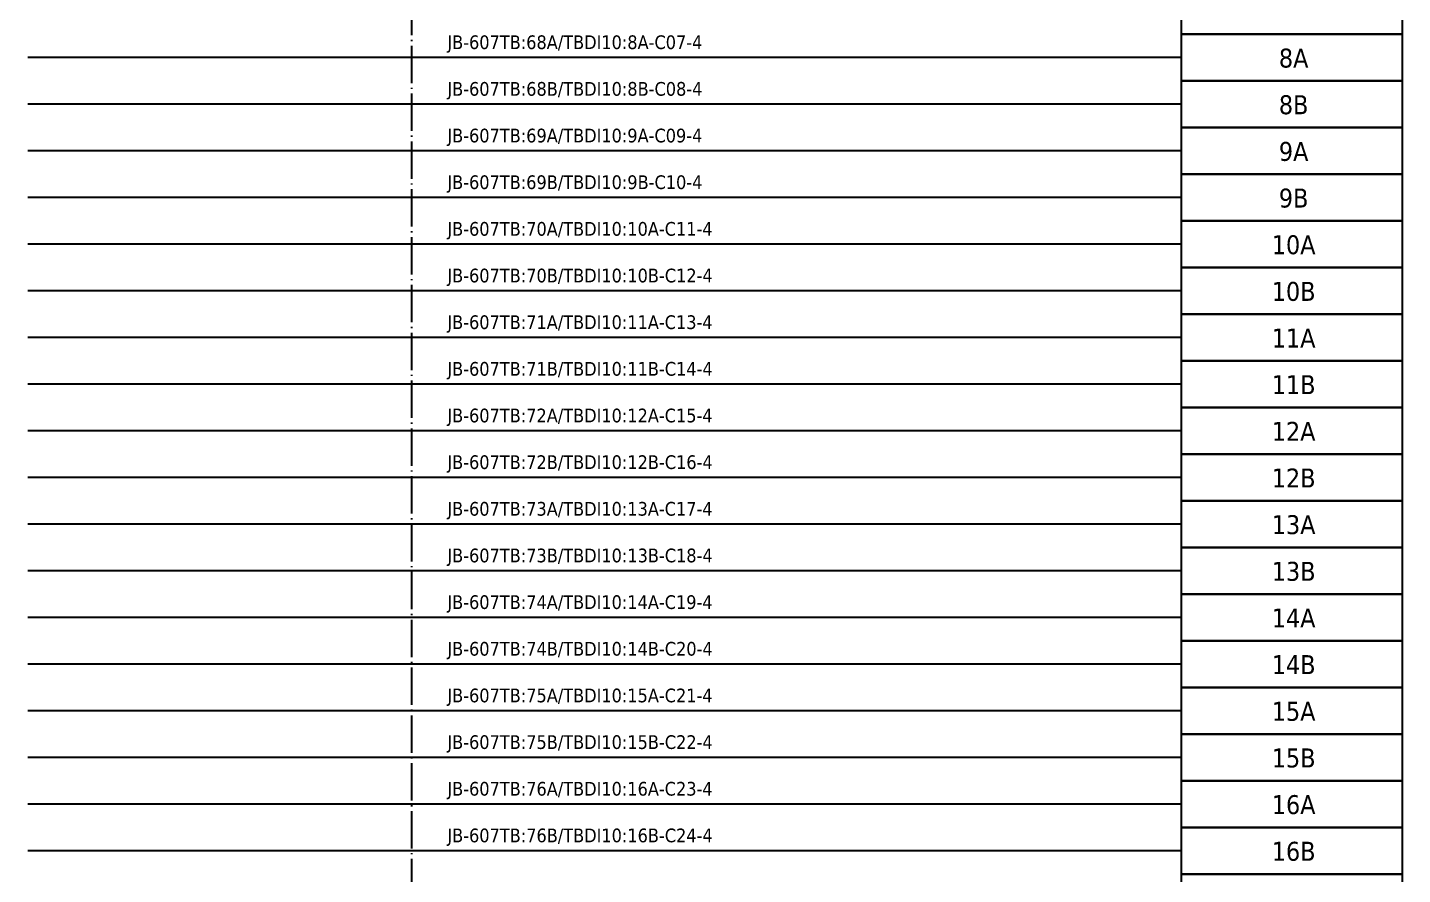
# Model space of a CAD drawing. Header units: millimetres. Extents: x 0 to 1792788, y -13 to 262234.
# Drawn here: x 89 to 207, y 151 to 223.6 of the extents above; entities that cross this region are included whole.
import ezdxf
from ezdxf.enums import TextEntityAlignment as Align

# ---------------------------------------------------------------- set-up
doc = ezdxf.new("R2010")
doc.units = ezdxf.units.MM
doc.linetypes.add('EPL_DASHDOT', pattern=[1, 0.8, -0.1, 0, -0.1])
for name, color, linetype, lineweight in [('EPLAN300', 5, 'Continuous', 25), ('EPLAN307', 134, 'EPL_DASHDOT', 25), ('EPLAN311', 7, 'Continuous', 25), ('EPLAN400', 5, 'Continuous', 35), ('EPLAN405', 7, 'Continuous', 25), ('EPLAN421', 5, 'Continuous', 35), ('EPLAN433', 251, 'Continuous', 35), ('EPLAN500', 7, 'Continuous', 35), ('EPLAN501', 7, 'Continuous', 35), ('EPLAN502', 7, 'Continuous', 35), ('EPLAN503', 7, 'Continuous', 35), ('EPLAN504', 7, 'Continuous', 35)]:
    doc.layers.add(name, color=color, linetype=linetype, lineweight=lineweight)
doc.styles.add('Tahoma', font='')
doc.styles.get('Tahoma').set_extended_font_data('Tahoma')

# ---------------------------------------------------------------- blocks, each defined once
blk = doc.blocks.new('EPLSYM_LibrarySPECIAL_en_US_Symbol427_Variant5_Placement1_14')
at = {"layer": 'EPLAN421', "color": 5, "style": 'Tahoma'}
for tag, p in [('17_20029[1]', (-0.9525, 3.335)), ('17_20029[2]', (20.0025, 3.335))]:
    blk.add_attdef(tag, text='', height=1.1739, dxfattribs=at).set_placement(p, align=Align.BOTTOM_RIGHT)
at = {"layer": 'EPLAN433', "color": 251, "style": 'Tahoma'}
blk.add_attdef('17_20406_1', text='', height=1.6254, dxfattribs=at).set_placement((0.9525, 1.5875), align=Align.BOTTOM_RIGHT)
blk.add_attdef('17_20406', text='', height=1.6254, dxfattribs=at).set_placement((0.9525, 1.5875), align=Align.BOTTOM_LEFT)
blk = doc.blocks.new('EPLSYM_LibrarySPECIAL_en_US_Symbol427_Variant5_Placement1_15')
at = {"layer": 'EPLAN421', "color": 5, "style": 'Tahoma'}
for tag, p in [('17_20029[1]', (-0.9525, 3.335)), ('17_20029[2]', (20.0025, 3.335))]:
    blk.add_attdef(tag, text='', height=1.1739, dxfattribs=at).set_placement(p, align=Align.BOTTOM_RIGHT)
at = {"layer": 'EPLAN433', "color": 251, "style": 'Tahoma'}
blk.add_attdef('17_20406_1', text='', height=1.6254, dxfattribs=at).set_placement((0.9525, 1.5875), align=Align.BOTTOM_RIGHT)
blk.add_attdef('17_20406', text='', height=1.6254, dxfattribs=at).set_placement((0.9525, 1.5875), align=Align.BOTTOM_LEFT)
blk = doc.blocks.new('EPLSYM_LibrarySPECIAL_en_US_Symbol427_Variant5_Placement1_16')
at = {"layer": 'EPLAN421', "color": 5, "style": 'Tahoma'}
for tag, p in [('17_20029[1]', (-0.9525, 3.335)), ('17_20029[2]', (20.0025, 3.335))]:
    blk.add_attdef(tag, text='', height=1.1739, dxfattribs=at).set_placement(p, align=Align.BOTTOM_RIGHT)
at = {"layer": 'EPLAN433', "color": 251, "style": 'Tahoma'}
blk.add_attdef('17_20406_1', text='', height=1.6254, dxfattribs=at).set_placement((0.9525, 1.5875), align=Align.BOTTOM_RIGHT)
blk.add_attdef('17_20406', text='', height=1.6254, dxfattribs=at).set_placement((0.9525, 1.5875), align=Align.BOTTOM_LEFT)
blk = doc.blocks.new('EPLSYM_LibrarySPECIAL_en_US_Symbol427_Variant5_Placement1_17')
at = {"layer": 'EPLAN421', "color": 5, "style": 'Tahoma'}
for tag, p in [('17_20029[1]', (-0.9525, 3.335)), ('17_20029[2]', (20.0025, 3.335))]:
    blk.add_attdef(tag, text='', height=1.1739, dxfattribs=at).set_placement(p, align=Align.BOTTOM_RIGHT)
at = {"layer": 'EPLAN433', "color": 251, "style": 'Tahoma'}
blk.add_attdef('17_20406_1', text='', height=1.6254, dxfattribs=at).set_placement((0.9525, 1.5875), align=Align.BOTTOM_RIGHT)
blk.add_attdef('17_20406', text='', height=1.6254, dxfattribs=at).set_placement((0.9525, 1.5875), align=Align.BOTTOM_LEFT)
blk = doc.blocks.new('EPLSYM_LibrarySPECIAL_en_US_Symbol427_Variant5_Placement1_18')
at = {"layer": 'EPLAN421', "color": 5, "style": 'Tahoma'}
for tag, p in [('17_20029[1]', (-0.9525, 3.335)), ('17_20029[2]', (20.0025, 3.335))]:
    blk.add_attdef(tag, text='', height=1.1739, dxfattribs=at).set_placement(p, align=Align.BOTTOM_RIGHT)
at = {"layer": 'EPLAN433', "color": 251, "style": 'Tahoma'}
blk.add_attdef('17_20406_1', text='', height=1.6254, dxfattribs=at).set_placement((0.9525, 1.5875), align=Align.BOTTOM_RIGHT)
blk.add_attdef('17_20406', text='', height=1.6254, dxfattribs=at).set_placement((0.9525, 1.5875), align=Align.BOTTOM_LEFT)
blk = doc.blocks.new('EPLSYM_LibrarySPECIAL_en_US_Symbol427_Variant5_Placement1_19')
at = {"layer": 'EPLAN421', "color": 5, "style": 'Tahoma'}
for tag, p in [('17_20029[1]', (-0.9525, 3.335)), ('17_20029[2]', (20.0025, 3.335))]:
    blk.add_attdef(tag, text='', height=1.1739, dxfattribs=at).set_placement(p, align=Align.BOTTOM_RIGHT)
at = {"layer": 'EPLAN433', "color": 251, "style": 'Tahoma'}
blk.add_attdef('17_20406_1', text='', height=1.6254, dxfattribs=at).set_placement((0.9525, 1.5875), align=Align.BOTTOM_RIGHT)
blk.add_attdef('17_20406', text='', height=1.6254, dxfattribs=at).set_placement((0.9525, 1.5875), align=Align.BOTTOM_LEFT)
blk = doc.blocks.new('EPLSYM_LibrarySPECIAL_en_US_Symbol427_Variant5_Placement1_20')
at = {"layer": 'EPLAN421', "color": 5, "style": 'Tahoma'}
for tag, p in [('17_20029[1]', (-0.9525, 3.335)), ('17_20029[2]', (20.0025, 3.335))]:
    blk.add_attdef(tag, text='', height=1.1739, dxfattribs=at).set_placement(p, align=Align.BOTTOM_RIGHT)
at = {"layer": 'EPLAN433', "color": 251, "style": 'Tahoma'}
blk.add_attdef('17_20406_1', text='', height=1.6254, dxfattribs=at).set_placement((0.9525, 1.5875), align=Align.BOTTOM_RIGHT)
blk.add_attdef('17_20406', text='', height=1.6254, dxfattribs=at).set_placement((0.9525, 1.5875), align=Align.BOTTOM_LEFT)
blk = doc.blocks.new('EPLSYM_LibrarySPECIAL_en_US_Symbol427_Variant5_Placement1_21')
at = {"layer": 'EPLAN421', "color": 5, "style": 'Tahoma'}
for tag, p in [('17_20029[1]', (-0.9525, 3.335)), ('17_20029[2]', (20.0025, 3.335))]:
    blk.add_attdef(tag, text='', height=1.1739, dxfattribs=at).set_placement(p, align=Align.BOTTOM_RIGHT)
at = {"layer": 'EPLAN433', "color": 251, "style": 'Tahoma'}
blk.add_attdef('17_20406_1', text='', height=1.6254, dxfattribs=at).set_placement((0.9525, 1.5875), align=Align.BOTTOM_RIGHT)
blk.add_attdef('17_20406', text='', height=1.6254, dxfattribs=at).set_placement((0.9525, 1.5875), align=Align.BOTTOM_LEFT)
blk = doc.blocks.new('EPLSYM_LibrarySPECIAL_en_US_Symbol427_Variant5_Placement1_22')
at = {"layer": 'EPLAN421', "color": 5, "style": 'Tahoma'}
for tag, p in [('17_20029[1]', (-0.9525, 3.335)), ('17_20029[2]', (20.0025, 3.335))]:
    blk.add_attdef(tag, text='', height=1.1739, dxfattribs=at).set_placement(p, align=Align.BOTTOM_RIGHT)
at = {"layer": 'EPLAN433', "color": 251, "style": 'Tahoma'}
blk.add_attdef('17_20406_1', text='', height=1.6254, dxfattribs=at).set_placement((0.9525, 1.5875), align=Align.BOTTOM_RIGHT)
blk.add_attdef('17_20406', text='', height=1.6254, dxfattribs=at).set_placement((0.9525, 1.5875), align=Align.BOTTOM_LEFT)
blk = doc.blocks.new('EPLSYM_LibrarySPECIAL_en_US_Symbol427_Variant5_Placement1_23')
at = {"layer": 'EPLAN421', "color": 5, "style": 'Tahoma'}
for tag, p in [('17_20029[1]', (-0.9525, 3.335)), ('17_20029[2]', (20.0025, 3.335))]:
    blk.add_attdef(tag, text='', height=1.1739, dxfattribs=at).set_placement(p, align=Align.BOTTOM_RIGHT)
at = {"layer": 'EPLAN433', "color": 251, "style": 'Tahoma'}
blk.add_attdef('17_20406_1', text='', height=1.6254, dxfattribs=at).set_placement((0.9525, 1.5875), align=Align.BOTTOM_RIGHT)
blk.add_attdef('17_20406', text='', height=1.6254, dxfattribs=at).set_placement((0.9525, 1.5875), align=Align.BOTTOM_LEFT)
blk = doc.blocks.new('EPLSYM_LibrarySPECIAL_en_US_Symbol427_Variant5_Placement1_24')
at = {"layer": 'EPLAN421', "color": 5, "style": 'Tahoma'}
for tag, p in [('17_20029[1]', (-0.9525, 3.335)), ('17_20029[2]', (20.0025, 3.335))]:
    blk.add_attdef(tag, text='', height=1.1739, dxfattribs=at).set_placement(p, align=Align.BOTTOM_RIGHT)
at = {"layer": 'EPLAN433', "color": 251, "style": 'Tahoma'}
blk.add_attdef('17_20406_1', text='', height=1.6254, dxfattribs=at).set_placement((0.9525, 1.5875), align=Align.BOTTOM_RIGHT)
blk.add_attdef('17_20406', text='', height=1.6254, dxfattribs=at).set_placement((0.9525, 1.5875), align=Align.BOTTOM_LEFT)
blk = doc.blocks.new('EPLSYM_LibrarySPECIAL_en_US_Symbol427_Variant5_Placement1_25')
at = {"layer": 'EPLAN421', "color": 5, "style": 'Tahoma'}
for tag, p in [('17_20029[1]', (-0.9525, 3.335)), ('17_20029[2]', (20.0025, 3.335))]:
    blk.add_attdef(tag, text='', height=1.1739, dxfattribs=at).set_placement(p, align=Align.BOTTOM_RIGHT)
at = {"layer": 'EPLAN433', "color": 251, "style": 'Tahoma'}
blk.add_attdef('17_20406_1', text='', height=1.6254, dxfattribs=at).set_placement((0.9525, 1.5875), align=Align.BOTTOM_RIGHT)
blk.add_attdef('17_20406', text='', height=1.6254, dxfattribs=at).set_placement((0.9525, 1.5875), align=Align.BOTTOM_LEFT)
blk = doc.blocks.new('EPLSYM_LibrarySPECIAL_en_US_Symbol427_Variant5_Placement1_26')
at = {"layer": 'EPLAN421', "color": 5, "style": 'Tahoma'}
for tag, p in [('17_20029[1]', (-0.9525, 3.335)), ('17_20029[2]', (20.0025, 3.335))]:
    blk.add_attdef(tag, text='', height=1.1739, dxfattribs=at).set_placement(p, align=Align.BOTTOM_RIGHT)
at = {"layer": 'EPLAN433', "color": 251, "style": 'Tahoma'}
blk.add_attdef('17_20406_1', text='', height=1.6254, dxfattribs=at).set_placement((0.9525, 1.5875), align=Align.BOTTOM_RIGHT)
blk.add_attdef('17_20406', text='', height=1.6254, dxfattribs=at).set_placement((0.9525, 1.5875), align=Align.BOTTOM_LEFT)
blk = doc.blocks.new('EPLSYM_LibrarySPECIAL_en_US_Symbol427_Variant5_Placement1_27')
at = {"layer": 'EPLAN421', "color": 5, "style": 'Tahoma'}
for tag, p in [('17_20029[1]', (-0.9525, 3.335)), ('17_20029[2]', (20.0025, 3.335))]:
    blk.add_attdef(tag, text='', height=1.1739, dxfattribs=at).set_placement(p, align=Align.BOTTOM_RIGHT)
at = {"layer": 'EPLAN433', "color": 251, "style": 'Tahoma'}
blk.add_attdef('17_20406_1', text='', height=1.6254, dxfattribs=at).set_placement((0.9525, 1.5875), align=Align.BOTTOM_RIGHT)
blk.add_attdef('17_20406', text='', height=1.6254, dxfattribs=at).set_placement((0.9525, 1.5875), align=Align.BOTTOM_LEFT)
blk = doc.blocks.new('EPLSYM_LibrarySPECIAL_en_US_Symbol427_Variant5_Placement1_28')
at = {"layer": 'EPLAN421', "color": 5, "style": 'Tahoma'}
for tag, p in [('17_20029[1]', (-0.9525, 3.335)), ('17_20029[2]', (20.0025, 3.335))]:
    blk.add_attdef(tag, text='', height=1.1739, dxfattribs=at).set_placement(p, align=Align.BOTTOM_RIGHT)
at = {"layer": 'EPLAN433', "color": 251, "style": 'Tahoma'}
blk.add_attdef('17_20406_1', text='', height=1.6254, dxfattribs=at).set_placement((0.9525, 1.5875), align=Align.BOTTOM_RIGHT)
blk.add_attdef('17_20406', text='', height=1.6254, dxfattribs=at).set_placement((0.9525, 1.5875), align=Align.BOTTOM_LEFT)
blk = doc.blocks.new('EPLSYM_LibrarySPECIAL_en_US_Symbol427_Variant5_Placement1_29')
at = {"layer": 'EPLAN421', "color": 5, "style": 'Tahoma'}
for tag, p in [('17_20029[1]', (-0.9525, 3.335)), ('17_20029[2]', (20.0025, 3.335))]:
    blk.add_attdef(tag, text='', height=1.1739, dxfattribs=at).set_placement(p, align=Align.BOTTOM_RIGHT)
at = {"layer": 'EPLAN433', "color": 251, "style": 'Tahoma'}
blk.add_attdef('17_20406_1', text='', height=1.6254, dxfattribs=at).set_placement((0.9525, 1.5875), align=Align.BOTTOM_RIGHT)
blk.add_attdef('17_20406', text='', height=1.6254, dxfattribs=at).set_placement((0.9525, 1.5875), align=Align.BOTTOM_LEFT)
blk = doc.blocks.new('EPLSYM_LibrarySPECIAL_en_US_Symbol427_Variant5_Placement1_30')
at = {"layer": 'EPLAN421', "color": 5, "style": 'Tahoma'}
for tag, p in [('17_20029[1]', (-0.9525, 3.335)), ('17_20029[2]', (20.0025, 3.335))]:
    blk.add_attdef(tag, text='', height=1.1739, dxfattribs=at).set_placement(p, align=Align.BOTTOM_RIGHT)
at = {"layer": 'EPLAN433', "color": 251, "style": 'Tahoma'}
blk.add_attdef('17_20406_1', text='', height=1.6254, dxfattribs=at).set_placement((0.9525, 1.5875), align=Align.BOTTOM_RIGHT)
blk.add_attdef('17_20406', text='', height=1.6254, dxfattribs=at).set_placement((0.9525, 1.5875), align=Align.BOTTOM_LEFT)
blk = doc.blocks.new('EPLSYM_LibrarySPECIAL_en_US_Symbol427_Variant5_Placement1_31')
at = {"layer": 'EPLAN421', "color": 5, "style": 'Tahoma'}
for tag, p in [('17_20029[1]', (-0.9525, 3.335)), ('17_20029[2]', (20.0025, 3.335))]:
    blk.add_attdef(tag, text='', height=1.1739, dxfattribs=at).set_placement(p, align=Align.BOTTOM_RIGHT)
at = {"layer": 'EPLAN433', "color": 251, "style": 'Tahoma'}
blk.add_attdef('17_20406_1', text='', height=1.6254, dxfattribs=at).set_placement((0.9525, 1.5875), align=Align.BOTTOM_RIGHT)
blk.add_attdef('17_20406', text='', height=1.6254, dxfattribs=at).set_placement((0.9525, 1.5875), align=Align.BOTTOM_LEFT)
blk = doc.blocks.new('EPLSYM_LibrarySPECIAL_Symbol308_Variant0_Placement0')
at = {"layer": 'EPLAN405', "color": 7, "style": 'Tahoma'}
for tag, p in [('17_31011', (1.5, 6.35)), ('17_31002', (1.5, 0.5))]:
    blk.add_attdef(tag, text='', height=1.17, dxfattribs=at).set_placement(p, align=Align.BOTTOM_LEFT)
for tag, p in [('17_31004', (1.5, 4.4)), ('17_31003', (1.5, 2.45))]:
    blk.add_attdef(tag, p, '', height=1.17, dxfattribs=at)
blk = doc.blocks.new('EPLSYM_LibrarySPECIAL_Symbol2_Variant0_Placement1_32')
at = {"layer": 'EPLAN307', "lineweight": 25, "ltscale": 4}
blk.add_lwpolyline([(0, -262), (119, -262), (119, 0), (0, 0)], close=True, dxfattribs=at)
at = {"layer": 'EPLAN400', "color": 5, "style": 'Tahoma'}
blk.add_attdef('88_20010', text='', height=2.2575, dxfattribs=at).set_placement((-1.5, -0.9515), align=Align.TOP_RIGHT)
at = {"layer": 'EPLAN500', "color": 7, "style": 'Tahoma'}
blk.add_attdef('88_20027', text='', height=1.6254, dxfattribs=at).set_placement((-1.5, -4.57508), align=Align.TOP_RIGHT)
at = {"layer": 'EPLAN501', "color": 7, "style": 'Tahoma'}
blk.add_attdef('88_20011', text='', height=1.6254, dxfattribs=at).set_placement((-1.5, -9.97508), align=Align.TOP_RIGHT)
at = {"layer": 'EPLAN502', "color": 7, "style": 'Tahoma'}
blk.add_attdef('88_20025', text='', height=1.6254, dxfattribs=at).set_placement((-1.5, -12.67508), align=Align.TOP_RIGHT)
at = {"layer": 'EPLAN503', "color": 7, "style": 'Tahoma'}
blk.add_attdef('88_20024', text='', height=1.6254, dxfattribs=at).set_placement((-1.5, -15.37508), align=Align.TOP_RIGHT)
at = {"layer": 'EPLAN504', "color": 7, "style": 'Tahoma'}
blk.add_attdef('88_20901[1]', text='', height=1.6254, dxfattribs=at).set_placement((-1.5, -7.27508), align=Align.TOP_RIGHT)

msp = doc.modelspace()

# ---------------------------------------------------------------- linework, layer by layer
at = {"layer": 'EPLAN300', "lineweight": 25, "ltscale": 4}
for points in [[(188, 223), (207, 223), (207, 227), (188, 227)], [(188, 219), (207, 219), (207, 223), (188, 223)], [(188, 215), (207, 215), (207, 219), (188, 219)], [(188, 211), (207, 211), (207, 215), (188, 215)], [(188, 207), (207, 207), (207, 211), (188, 211)], [(188, 203), (207, 203), (207, 207), (188, 207)], [(188, 199), (207, 199), (207, 203), (188, 203)], [(188, 195), (207, 195), (207, 199), (188, 199)], [(188, 191), (207, 191), (207, 195), (188, 195)], [(188, 187), (207, 187), (207, 191), (188, 191)], [(188, 183), (207, 183), (207, 187), (188, 187)], [(188, 179), (207, 179), (207, 183), (188, 183)], [(188, 175), (207, 175), (207, 179), (188, 179)], [(188, 171), (207, 171), (207, 175), (188, 175)], [(188, 167), (207, 167), (207, 171), (188, 171)], [(188, 163), (207, 163), (207, 167), (188, 167)], [(188, 159), (207, 159), (207, 163), (188, 163)], [(188, 155), (207, 155), (207, 159), (188, 159)], [(188, 151), (207, 151), (207, 155), (188, 155)], [(188, 147), (207, 147), (207, 151), (188, 151)]]:
    msp.add_lwpolyline(points, close=True, dxfattribs=at)
at = {"layer": 'EPLAN311', "color": 7, "ltscale": 4}
for p, q in [((188, 221), (89.05, 221)), ((188, 217), (89.05, 217)), ((188, 213), (89.05, 213)), ((188, 209), (89.05, 209)), ((188, 205), (89.05, 205)), ((188, 201), (89.05, 201)), ((188, 197), (89.05, 197)), ((188, 193), (89.05, 193)), ((188, 189), (89.05, 189)), ((188, 185), (89.05, 185)), ((188, 181), (89.05, 181)), ((188, 177), (89.05, 177)), ((188, 173), (89.05, 173)), ((188, 169), (89.05, 169)), ((188, 165), (89.05, 165)), ((188, 161), (89.05, 161)), ((188, 157), (89.05, 157)), ((188, 153), (89.05, 153))]:
    msp.add_line(p, q, dxfattribs=at)

# ---------------------------------------------------------------- block references
msp.add_blockref('EPLSYM_LibrarySPECIAL_Symbol2_Variant0_Placement1_32', (3, 284))
ref = msp.add_blockref('EPLSYM_LibrarySPECIAL_Symbol308_Variant0_Placement0', (125, 221))
ref.add_attrib('17_31011', 'JB-607TB:68A/TBDI10:8A-C07-4', dxfattribs={"layer": 'EPLAN405', "color": 7, "height": 1.1739, "style": 'Tahoma'}).set_placement((125.05, 221.37), align=Align.BOTTOM_LEFT)
ref = msp.add_blockref('EPLSYM_LibrarySPECIAL_en_US_Symbol427_Variant5_Placement1_14', (188, 221))
ref.add_attrib('17_20011', '8A', dxfattribs={"layer": 'EPLAN501', "color": 7, "height": 1.625, "style": 'Tahoma'}).set_placement((197.66, 219.65), align=Align.BOTTOM_CENTER)
ref = msp.add_blockref('EPLSYM_LibrarySPECIAL_Symbol308_Variant0_Placement0', (125, 217))
ref.add_attrib('17_31011', 'JB-607TB:68B/TBDI10:8B-C08-4', dxfattribs={"layer": 'EPLAN405', "color": 7, "height": 1.1739, "style": 'Tahoma'}).set_placement((125.05, 217.37), align=Align.BOTTOM_LEFT)
ref = msp.add_blockref('EPLSYM_LibrarySPECIAL_en_US_Symbol427_Variant5_Placement1_15', (188, 217))
ref.add_attrib('17_20011', '8B', dxfattribs={"layer": 'EPLAN501', "color": 7, "height": 1.625, "style": 'Tahoma'}).set_placement((197.66, 215.65), align=Align.BOTTOM_CENTER)
ref = msp.add_blockref('EPLSYM_LibrarySPECIAL_Symbol308_Variant0_Placement0', (125, 213))
ref.add_attrib('17_31011', 'JB-607TB:69A/TBDI10:9A-C09-4', dxfattribs={"layer": 'EPLAN405', "color": 7, "height": 1.1739, "style": 'Tahoma'}).set_placement((125.05, 213.37), align=Align.BOTTOM_LEFT)
ref = msp.add_blockref('EPLSYM_LibrarySPECIAL_en_US_Symbol427_Variant5_Placement1_16', (188, 213))
ref.add_attrib('17_20011', '9A', dxfattribs={"layer": 'EPLAN501', "color": 7, "height": 1.625, "style": 'Tahoma'}).set_placement((197.66, 211.65), align=Align.BOTTOM_CENTER)
ref = msp.add_blockref('EPLSYM_LibrarySPECIAL_Symbol308_Variant0_Placement0', (125, 209))
ref.add_attrib('17_31011', 'JB-607TB:69B/TBDI10:9B-C10-4', dxfattribs={"layer": 'EPLAN405', "color": 7, "height": 1.1739, "style": 'Tahoma'}).set_placement((125.05, 209.37), align=Align.BOTTOM_LEFT)
ref = msp.add_blockref('EPLSYM_LibrarySPECIAL_en_US_Symbol427_Variant5_Placement1_17', (188, 209))
ref.add_attrib('17_20011', '9B', dxfattribs={"layer": 'EPLAN501', "color": 7, "height": 1.625, "style": 'Tahoma'}).set_placement((197.66, 207.65), align=Align.BOTTOM_CENTER)
ref = msp.add_blockref('EPLSYM_LibrarySPECIAL_Symbol308_Variant0_Placement0', (125, 205))
ref.add_attrib('17_31011', 'JB-607TB:70A/TBDI10:10A-C11-4', dxfattribs={"layer": 'EPLAN405', "color": 7, "height": 1.1739, "style": 'Tahoma'}).set_placement((125.05, 205.37), align=Align.BOTTOM_LEFT)
ref = msp.add_blockref('EPLSYM_LibrarySPECIAL_en_US_Symbol427_Variant5_Placement1_18', (188, 205))
ref.add_attrib('17_20011', '10A', dxfattribs={"layer": 'EPLAN501', "color": 7, "height": 1.625, "style": 'Tahoma'}).set_placement((197.66, 203.65), align=Align.BOTTOM_CENTER)
ref = msp.add_blockref('EPLSYM_LibrarySPECIAL_Symbol308_Variant0_Placement0', (125, 201))
ref.add_attrib('17_31011', 'JB-607TB:70B/TBDI10:10B-C12-4', dxfattribs={"layer": 'EPLAN405', "color": 7, "height": 1.1739, "style": 'Tahoma'}).set_placement((125.05, 201.37), align=Align.BOTTOM_LEFT)
ref = msp.add_blockref('EPLSYM_LibrarySPECIAL_en_US_Symbol427_Variant5_Placement1_19', (188, 201))
ref.add_attrib('17_20011', '10B', dxfattribs={"layer": 'EPLAN501', "color": 7, "height": 1.625, "style": 'Tahoma'}).set_placement((197.66, 199.65), align=Align.BOTTOM_CENTER)
ref = msp.add_blockref('EPLSYM_LibrarySPECIAL_Symbol308_Variant0_Placement0', (125, 197))
ref.add_attrib('17_31011', 'JB-607TB:71A/TBDI10:11A-C13-4', dxfattribs={"layer": 'EPLAN405', "color": 7, "height": 1.1739, "style": 'Tahoma'}).set_placement((125.05, 197.37), align=Align.BOTTOM_LEFT)
ref = msp.add_blockref('EPLSYM_LibrarySPECIAL_en_US_Symbol427_Variant5_Placement1_20', (188, 197))
ref.add_attrib('17_20011', '11A', dxfattribs={"layer": 'EPLAN501', "color": 7, "height": 1.625, "style": 'Tahoma'}).set_placement((197.66, 195.65), align=Align.BOTTOM_CENTER)
ref = msp.add_blockref('EPLSYM_LibrarySPECIAL_Symbol308_Variant0_Placement0', (125, 193))
ref.add_attrib('17_31011', 'JB-607TB:71B/TBDI10:11B-C14-4', dxfattribs={"layer": 'EPLAN405', "color": 7, "height": 1.1739, "style": 'Tahoma'}).set_placement((125.05, 193.37), align=Align.BOTTOM_LEFT)
ref = msp.add_blockref('EPLSYM_LibrarySPECIAL_en_US_Symbol427_Variant5_Placement1_21', (188, 193))
ref.add_attrib('17_20011', '11B', dxfattribs={"layer": 'EPLAN501', "color": 7, "height": 1.625, "style": 'Tahoma'}).set_placement((197.66, 191.65), align=Align.BOTTOM_CENTER)
ref = msp.add_blockref('EPLSYM_LibrarySPECIAL_Symbol308_Variant0_Placement0', (125, 189))
ref.add_attrib('17_31011', 'JB-607TB:72A/TBDI10:12A-C15-4', dxfattribs={"layer": 'EPLAN405', "color": 7, "height": 1.1739, "style": 'Tahoma'}).set_placement((125.05, 189.37), align=Align.BOTTOM_LEFT)
ref = msp.add_blockref('EPLSYM_LibrarySPECIAL_en_US_Symbol427_Variant5_Placement1_22', (188, 189))
ref.add_attrib('17_20011', '12A', dxfattribs={"layer": 'EPLAN501', "color": 7, "height": 1.625, "style": 'Tahoma'}).set_placement((197.66, 187.65), align=Align.BOTTOM_CENTER)
ref = msp.add_blockref('EPLSYM_LibrarySPECIAL_Symbol308_Variant0_Placement0', (125, 185))
ref.add_attrib('17_31011', 'JB-607TB:72B/TBDI10:12B-C16-4', dxfattribs={"layer": 'EPLAN405', "color": 7, "height": 1.1739, "style": 'Tahoma'}).set_placement((125.05, 185.37), align=Align.BOTTOM_LEFT)
ref = msp.add_blockref('EPLSYM_LibrarySPECIAL_en_US_Symbol427_Variant5_Placement1_23', (188, 185))
ref.add_attrib('17_20011', '12B', dxfattribs={"layer": 'EPLAN501', "color": 7, "height": 1.625, "style": 'Tahoma'}).set_placement((197.66, 183.65), align=Align.BOTTOM_CENTER)
ref = msp.add_blockref('EPLSYM_LibrarySPECIAL_Symbol308_Variant0_Placement0', (125, 181))
ref.add_attrib('17_31011', 'JB-607TB:73A/TBDI10:13A-C17-4', dxfattribs={"layer": 'EPLAN405', "color": 7, "height": 1.1739, "style": 'Tahoma'}).set_placement((125.05, 181.37), align=Align.BOTTOM_LEFT)
ref = msp.add_blockref('EPLSYM_LibrarySPECIAL_en_US_Symbol427_Variant5_Placement1_24', (188, 181))
ref.add_attrib('17_20011', '13A', dxfattribs={"layer": 'EPLAN501', "color": 7, "height": 1.625, "style": 'Tahoma'}).set_placement((197.66, 179.65), align=Align.BOTTOM_CENTER)
ref = msp.add_blockref('EPLSYM_LibrarySPECIAL_Symbol308_Variant0_Placement0', (125, 177))
ref.add_attrib('17_31011', 'JB-607TB:73B/TBDI10:13B-C18-4', dxfattribs={"layer": 'EPLAN405', "color": 7, "height": 1.1739, "style": 'Tahoma'}).set_placement((125.05, 177.37), align=Align.BOTTOM_LEFT)
ref = msp.add_blockref('EPLSYM_LibrarySPECIAL_en_US_Symbol427_Variant5_Placement1_25', (188, 177))
ref.add_attrib('17_20011', '13B', dxfattribs={"layer": 'EPLAN501', "color": 7, "height": 1.625, "style": 'Tahoma'}).set_placement((197.66, 175.65), align=Align.BOTTOM_CENTER)
ref = msp.add_blockref('EPLSYM_LibrarySPECIAL_Symbol308_Variant0_Placement0', (125, 173))
ref.add_attrib('17_31011', 'JB-607TB:74A/TBDI10:14A-C19-4', dxfattribs={"layer": 'EPLAN405', "color": 7, "height": 1.1739, "style": 'Tahoma'}).set_placement((125.05, 173.37), align=Align.BOTTOM_LEFT)
ref = msp.add_blockref('EPLSYM_LibrarySPECIAL_en_US_Symbol427_Variant5_Placement1_26', (188, 173))
ref.add_attrib('17_20011', '14A', dxfattribs={"layer": 'EPLAN501', "color": 7, "height": 1.625, "style": 'Tahoma'}).set_placement((197.66, 171.65), align=Align.BOTTOM_CENTER)
ref = msp.add_blockref('EPLSYM_LibrarySPECIAL_Symbol308_Variant0_Placement0', (125, 169))
ref.add_attrib('17_31011', 'JB-607TB:74B/TBDI10:14B-C20-4', dxfattribs={"layer": 'EPLAN405', "color": 7, "height": 1.1739, "style": 'Tahoma'}).set_placement((125.05, 169.37), align=Align.BOTTOM_LEFT)
ref = msp.add_blockref('EPLSYM_LibrarySPECIAL_en_US_Symbol427_Variant5_Placement1_27', (188, 169))
ref.add_attrib('17_20011', '14B', dxfattribs={"layer": 'EPLAN501', "color": 7, "height": 1.625, "style": 'Tahoma'}).set_placement((197.66, 167.65), align=Align.BOTTOM_CENTER)
ref = msp.add_blockref('EPLSYM_LibrarySPECIAL_Symbol308_Variant0_Placement0', (125, 165))
ref.add_attrib('17_31011', 'JB-607TB:75A/TBDI10:15A-C21-4', dxfattribs={"layer": 'EPLAN405', "color": 7, "height": 1.1739, "style": 'Tahoma'}).set_placement((125.05, 165.37), align=Align.BOTTOM_LEFT)
ref = msp.add_blockref('EPLSYM_LibrarySPECIAL_en_US_Symbol427_Variant5_Placement1_28', (188, 165))
ref.add_attrib('17_20011', '15A', dxfattribs={"layer": 'EPLAN501', "color": 7, "height": 1.625, "style": 'Tahoma'}).set_placement((197.66, 163.65), align=Align.BOTTOM_CENTER)
ref = msp.add_blockref('EPLSYM_LibrarySPECIAL_Symbol308_Variant0_Placement0', (125, 161))
ref.add_attrib('17_31011', 'JB-607TB:75B/TBDI10:15B-C22-4', dxfattribs={"layer": 'EPLAN405', "color": 7, "height": 1.1739, "style": 'Tahoma'}).set_placement((125.05, 161.37), align=Align.BOTTOM_LEFT)
ref = msp.add_blockref('EPLSYM_LibrarySPECIAL_en_US_Symbol427_Variant5_Placement1_29', (188, 161))
ref.add_attrib('17_20011', '15B', dxfattribs={"layer": 'EPLAN501', "color": 7, "height": 1.625, "style": 'Tahoma'}).set_placement((197.66, 159.65), align=Align.BOTTOM_CENTER)
ref = msp.add_blockref('EPLSYM_LibrarySPECIAL_Symbol308_Variant0_Placement0', (125, 157))
ref.add_attrib('17_31011', 'JB-607TB:76A/TBDI10:16A-C23-4', dxfattribs={"layer": 'EPLAN405', "color": 7, "height": 1.1739, "style": 'Tahoma'}).set_placement((125.05, 157.37), align=Align.BOTTOM_LEFT)
ref = msp.add_blockref('EPLSYM_LibrarySPECIAL_en_US_Symbol427_Variant5_Placement1_30', (188, 157))
ref.add_attrib('17_20011', '16A', dxfattribs={"layer": 'EPLAN501', "color": 7, "height": 1.625, "style": 'Tahoma'}).set_placement((197.66, 155.65), align=Align.BOTTOM_CENTER)
ref = msp.add_blockref('EPLSYM_LibrarySPECIAL_Symbol308_Variant0_Placement0', (125, 153))
ref.add_attrib('17_31011', 'JB-607TB:76B/TBDI10:16B-C24-4', dxfattribs={"layer": 'EPLAN405', "color": 7, "height": 1.1739, "style": 'Tahoma'}).set_placement((125.05, 153.37), align=Align.BOTTOM_LEFT)
ref = msp.add_blockref('EPLSYM_LibrarySPECIAL_en_US_Symbol427_Variant5_Placement1_31', (188, 153))
ref.add_attrib('17_20011', '16B', dxfattribs={"layer": 'EPLAN501', "color": 7, "height": 1.625, "style": 'Tahoma'}).set_placement((197.66, 151.65), align=Align.BOTTOM_CENTER)

doc.saveas('drawing.dxf')
